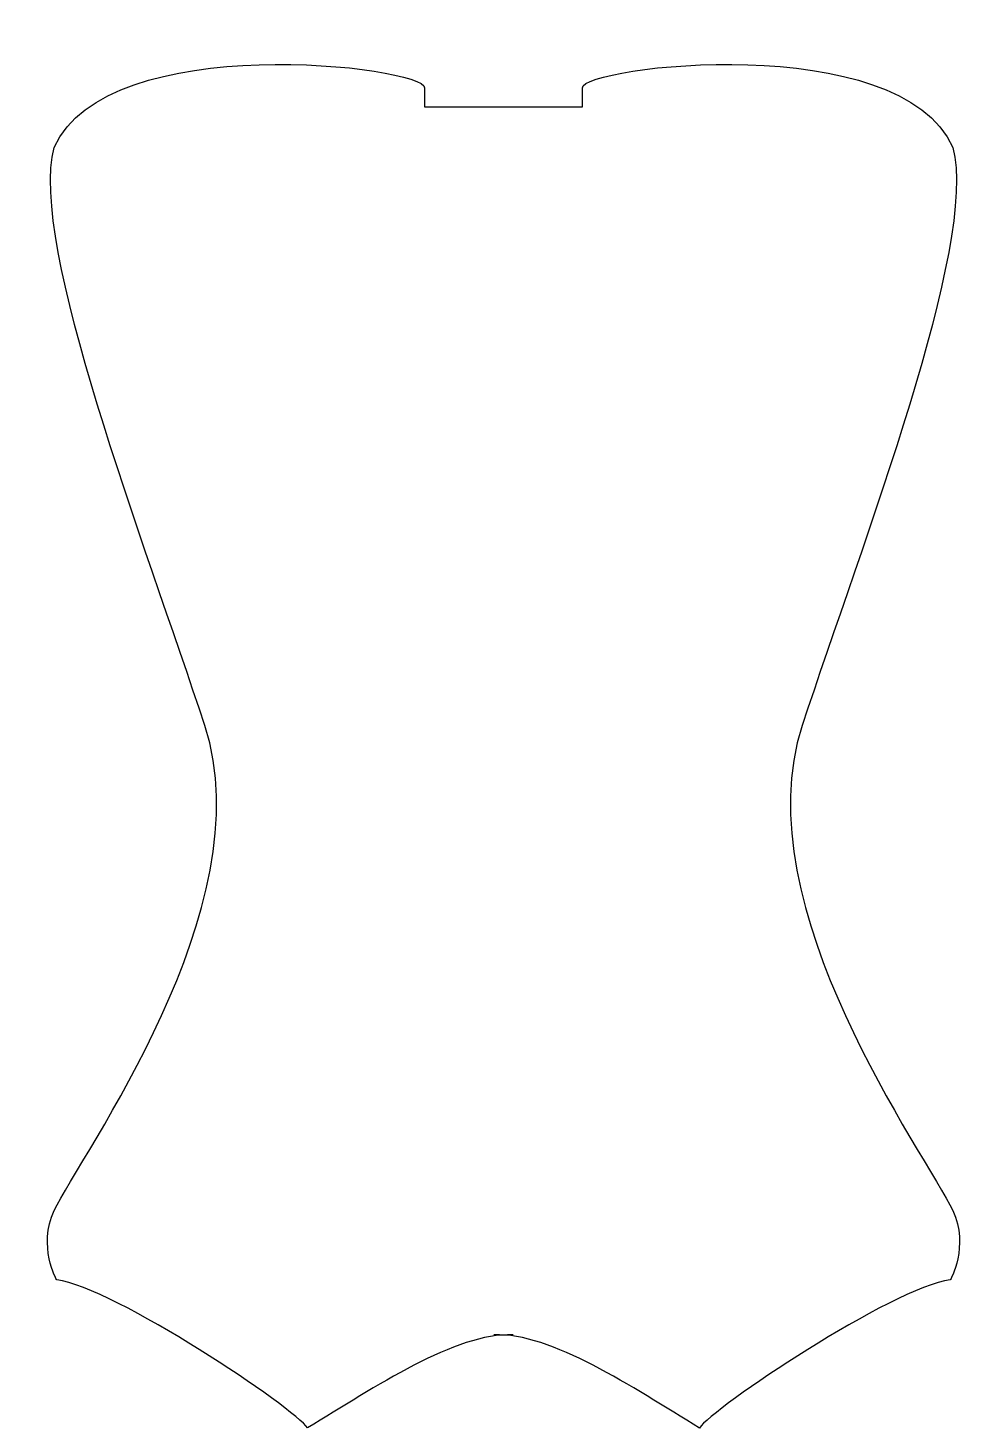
# Model space of a CAD drawing. Header units: centimetres. Extents: x -5.1 to 5.1, y -7.3 to 7.7.
import ezdxf

# ---------------------------------------------------------------- set-up
doc = ezdxf.new("R2010")
doc.units = ezdxf.units.CM
doc.header["$MEASUREMENT"] = 0
doc.layers.add('Camada 1', color=7, linetype='Continuous')

msp = doc.modelspace()

# ---------------------------------------------------------------- linework, layer by layer
at = {"layer": 'Camada 1'}
msp.add_open_spline([(-0.10261, -6.32047), (0.51308, -6.29481), (1.3853, -6.88483), (2.10359, -7.32094), (2.10359, -7.32094), (2.23186, -7.1157), (4.1815, -5.80739), (4.79721, -5.73042), (4.79721, -5.73042), (4.79721, -5.73042), (5.00245, -5.37127), (4.82287, -4.98649), (4.82287, -4.98649), (4.5467, -4.39464), (2.56537, -1.72849), (3.20669, 0.22117), (3.20669, 0.22117), (3.84801, 2.17083), (5.10505, 5.40317), (4.82287, 6.4293), (4.82287, 6.4293), (4.25847, 7.71197), (0.84656, 7.30152), (0.84656, 7.07065), (0.84656, 7.07065), (0.84656, 7.07065), (0.84656, 6.86544), (0.84656, 6.86544), (0.84656, 6.86544), (0.84656, 6.86544), (0, 6.86543), (0, 6.86543), (0, 6.86543), (0, 6.86543), (-0.84656, 6.86543), (-0.84656, 6.86543), (-0.84656, 6.86543), (-0.84656, 6.86543), (-0.84656, 7.07065), (-0.84656, 7.07065), (-0.84656, 7.07065), (-0.84656, 7.30153), (-4.25847, 7.712), (-4.82285, 6.42933), (-4.82285, 6.42933), (-5.10503, 5.4032), (-3.84802, 2.17086), (-3.20667, 0.2212), (-3.20667, 0.2212), (-2.56535, -1.72846), (-4.54668, -4.39461), (-4.82285, -4.98646), (-4.82285, -4.98646), (-5.00242, -5.37124), (-4.79719, -5.73039), (-4.79719, -5.73039), (-4.79719, -5.73039), (-4.1815, -5.80736), (-2.23184, -7.11567), (-2.10357, -7.32091), (-2.10357, -7.32091), (-1.38528, -6.8848), (-0.51305, -6.29478), (0.10263, -6.32044), (0.10263, -6.32044), (0.10263, -6.32044), (-0.10261, -6.32045), (-0.10261, -6.32045), (-0.10261, -6.32045), (-0.10261, -6.32045), (-0.10261, -6.32047), (-0.10261, -6.32047)], degree=3, knots=[0, 0, 0, 0, 0.05263158, 0.05263158, 0.05263158, 0.05263158, 0.10526316, 0.10526316, 0.10526316, 0.10526316, 0.15789474, 0.15789474, 0.15789474, 0.15789474, 0.21052632, 0.21052632, 0.21052632, 0.21052632, 0.26315789, 0.26315789, 0.26315789, 0.26315789, 0.31578947, 0.31578947, 0.31578947, 0.31578947, 0.36842105, 0.36842105, 0.36842105, 0.36842105, 0.42105263, 0.42105263, 0.42105263, 0.42105263, 0.47368421, 0.47368421, 0.47368421, 0.47368421, 0.52631579, 0.52631579, 0.52631579, 0.52631579, 0.57894737, 0.57894737, 0.57894737, 0.57894737, 0.63157895, 0.63157895, 0.63157895, 0.63157895, 0.68421053, 0.68421053, 0.68421053, 0.68421053, 0.73684211, 0.73684211, 0.73684211, 0.73684211, 0.78947368, 0.78947368, 0.78947368, 0.78947368, 0.84210526, 0.84210526, 0.84210526, 0.84210526, 0.89473684, 0.89473684, 0.89473684, 0.89473684, 1, 1, 1, 1], dxfattribs=at)

doc.saveas('drawing.dxf')
